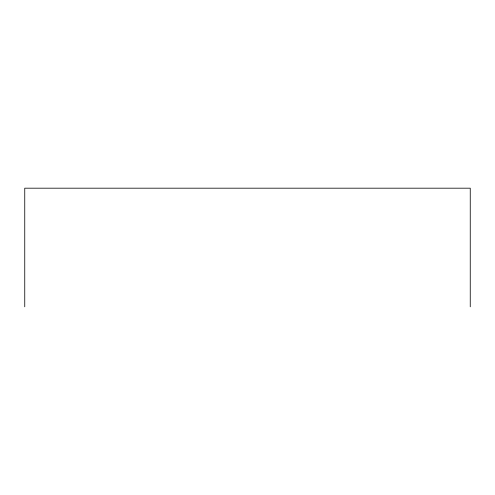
<?xml version="1.0" encoding="UTF-8"?>
<svg xmlns="http://www.w3.org/2000/svg" width="495" height="495" viewBox="0 0 495 495"><rect width="100%" height="100%" fill="white"/><g stroke="black" fill="none" stroke-linecap="round" stroke-linejoin="round"><path stroke-width="0.74" d="M470.25 306.813L470.25 188.187L24.75 188.187L24.75 306.813"/></g></svg>
